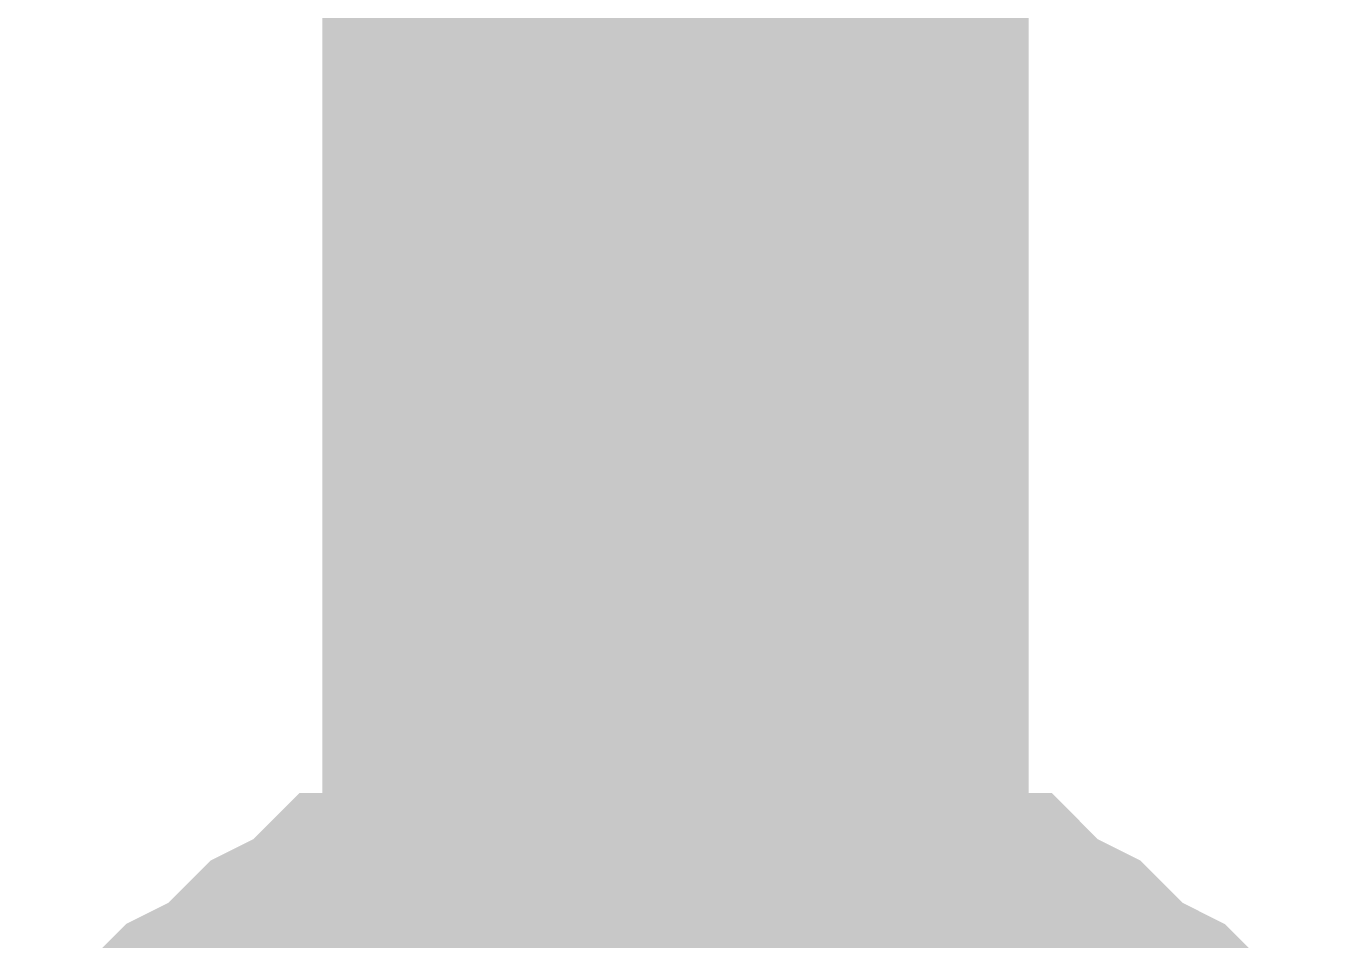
# Model space of a CAD drawing. Header units: inches. Extents: x 0 to 841, y 0 to 594.
# Drawn here: x 424.325 to 425.703, y 228.179 to 229.148 of the extents above; entities that cross this region are included whole.
import ezdxf

# ---------------------------------------------------------------- set-up
doc = ezdxf.new("R2010")
doc.units = ezdxf.units.IN
doc.layers.add('Sheet', color=255, linetype='Continuous')

msp = doc.modelspace()

# ---------------------------------------------------------------- linework, layer by layer
at = {"layer": 'Sheet'}
for points in [[(425.014, 232.4973, 0.7493, 0.7493, 0), (425.014, 227.4889, 0.7493, 0.7493, 0)], [(424.475, 228.0279, 0.2997, 0.2997, 0), (424.4975, 228.0504, 0.2997, 0.2997, 0), (424.5199, 228.0728, 0.2997, 0.2997, 0), (424.5649, 228.0953, 0.2997, 0.2997, 0), (424.5873, 228.1177, 0.2997, 0.2997, 0), (424.6098, 228.1402, 0.2997, 0.2997, 0), (424.6547, 228.1627, 0.2997, 0.2997, 0), (424.6772, 228.1851, 0.2997, 0.2997, 0), (424.7221, 228.1851, 0.2997, 0.2997, 0), (424.7445, 228.2076, 0.2997, 0.2997, 0), (424.7894, 228.2076, 0.2997, 0.2997, 0), (424.8119, 228.23, 0.2997, 0.2997, 0), (424.8568, 228.23, 0.2997, 0.2997, 0), (424.9017, 228.2525, 0.2997, 0.2997, 0), (424.9242, 228.2525, 0.2997, 0.2997, 0), (424.9691, 228.2525, 0.2997, 0.2997, 0), (425.014, 228.2525, 0.2997, 0.2997, 0)], [(424.475, 228.0279, 0.2997, 0.2997, 0), (424.4975, 228.0504, 0.2997, 0.2997, 0), (424.5199, 228.0728, 0.2997, 0.2997, 0), (424.5649, 228.0953, 0.2997, 0.2997, 0), (424.5873, 228.1177, 0.2997, 0.2997, 0), (424.6098, 228.1402, 0.2997, 0.2997, 0), (424.6547, 228.1627, 0.2997, 0.2997, 0), (424.6772, 228.1851, 0.2997, 0.2997, 0), (424.7221, 228.1851, 0.2997, 0.2997, 0), (424.7445, 228.2076, 0.2997, 0.2997, 0), (424.7894, 228.2076, 0.2997, 0.2997, 0), (424.8119, 228.23, 0.2997, 0.2997, 0), (424.8568, 228.23, 0.2997, 0.2997, 0), (424.9017, 228.2525, 0.2997, 0.2997, 0), (424.9242, 228.2525, 0.2997, 0.2997, 0), (424.9691, 228.2525, 0.2997, 0.2997, 0), (425.014, 228.2525, 0.2997, 0.2997, 0)], [(424.475, 228.0279, 0.2997, 0.2997, 0), (424.4975, 228.0504, 0.2997, 0.2997, 0), (424.5199, 228.0728, 0.2997, 0.2997, 0), (424.5649, 228.0953, 0.2997, 0.2997, 0), (424.5873, 228.1177, 0.2997, 0.2997, 0), (424.6098, 228.1402, 0.2997, 0.2997, 0), (424.6547, 228.1627, 0.2997, 0.2997, 0), (424.6772, 228.1851, 0.2997, 0.2997, 0), (424.7221, 228.1851, 0.2997, 0.2997, 0), (424.7445, 228.2076, 0.2997, 0.2997, 0), (424.7894, 228.2076, 0.2997, 0.2997, 0), (424.8119, 228.23, 0.2997, 0.2997, 0), (424.8568, 228.23, 0.2997, 0.2997, 0), (424.9017, 228.2525, 0.2997, 0.2997, 0), (424.9242, 228.2525, 0.2997, 0.2997, 0), (424.9691, 228.2525, 0.2997, 0.2997, 0), (425.014, 228.2525, 0.2997, 0.2997, 0)], [(424.475, 228.0279, 0.2997, 0.2997, 0), (424.4975, 228.0504, 0.2997, 0.2997, 0), (424.5199, 228.0728, 0.2997, 0.2997, 0), (424.5649, 228.0953, 0.2997, 0.2997, 0), (424.5873, 228.1177, 0.2997, 0.2997, 0), (424.6098, 228.1402, 0.2997, 0.2997, 0), (424.6547, 228.1627, 0.2997, 0.2997, 0), (424.6772, 228.1851, 0.2997, 0.2997, 0), (424.7221, 228.1851, 0.2997, 0.2997, 0), (424.7445, 228.2076, 0.2997, 0.2997, 0), (424.7894, 228.2076, 0.2997, 0.2997, 0), (424.8119, 228.23, 0.2997, 0.2997, 0), (424.8568, 228.23, 0.2997, 0.2997, 0), (424.9017, 228.2525, 0.2997, 0.2997, 0), (424.9242, 228.2525, 0.2997, 0.2997, 0), (424.9691, 228.2525, 0.2997, 0.2997, 0), (425.014, 228.2525, 0.2997, 0.2997, 0)], [(425.014, 228.2525, 0.2997, 0.2997, 0), (425.014, 228.2525, 0.2997, 0.2997, 0)], [(425.014, 228.2525, 0.2997, 0.2997, 0), (425.0589, 228.2525, 0.2997, 0.2997, 0), (425.1039, 228.2525, 0.2997, 0.2997, 0), (425.1263, 228.2525, 0.2997, 0.2997, 0), (425.1712, 228.23, 0.2997, 0.2997, 0), (425.2161, 228.23, 0.2997, 0.2997, 0), (425.2386, 228.2076, 0.2997, 0.2997, 0), (425.2835, 228.2076, 0.2997, 0.2997, 0), (425.306, 228.1851, 0.2997, 0.2997, 0), (425.3509, 228.1851, 0.2997, 0.2997, 0), (425.3733, 228.1627, 0.2997, 0.2997, 0), (425.4183, 228.1402, 0.2997, 0.2997, 0), (425.4407, 228.1177, 0.2997, 0.2997, 0), (425.4632, 228.0953, 0.2997, 0.2997, 0), (425.5081, 228.0728, 0.2997, 0.2997, 0), (425.5305, 228.0504, 0.2997, 0.2997, 0), (425.553, 228.0279, 0.2997, 0.2997, 0)], [(425.014, 228.2525, 0.2997, 0.2997, 0), (425.014, 228.2525, 0.2997, 0.2997, 0)], [(425.014, 228.2525, 0.2997, 0.2997, 0), (425.0589, 228.2525, 0.2997, 0.2997, 0), (425.1039, 228.2525, 0.2997, 0.2997, 0), (425.1263, 228.2525, 0.2997, 0.2997, 0), (425.1712, 228.23, 0.2997, 0.2997, 0), (425.2161, 228.23, 0.2997, 0.2997, 0), (425.2386, 228.2076, 0.2997, 0.2997, 0), (425.2835, 228.2076, 0.2997, 0.2997, 0), (425.306, 228.1851, 0.2997, 0.2997, 0), (425.3509, 228.1851, 0.2997, 0.2997, 0), (425.3733, 228.1627, 0.2997, 0.2997, 0), (425.4183, 228.1402, 0.2997, 0.2997, 0), (425.4407, 228.1177, 0.2997, 0.2997, 0), (425.4632, 228.0953, 0.2997, 0.2997, 0), (425.5081, 228.0728, 0.2997, 0.2997, 0), (425.5305, 228.0504, 0.2997, 0.2997, 0), (425.553, 228.0279, 0.2997, 0.2997, 0)], [(425.014, 228.2525, 0.2997, 0.2997, 0), (425.014, 228.2525, 0.2997, 0.2997, 0)], [(425.014, 228.2525, 0.2997, 0.2997, 0), (425.0589, 228.2525, 0.2997, 0.2997, 0), (425.1039, 228.2525, 0.2997, 0.2997, 0), (425.1263, 228.2525, 0.2997, 0.2997, 0), (425.1712, 228.23, 0.2997, 0.2997, 0), (425.2161, 228.23, 0.2997, 0.2997, 0), (425.2386, 228.2076, 0.2997, 0.2997, 0), (425.2835, 228.2076, 0.2997, 0.2997, 0), (425.306, 228.1851, 0.2997, 0.2997, 0), (425.3509, 228.1851, 0.2997, 0.2997, 0), (425.3733, 228.1627, 0.2997, 0.2997, 0), (425.4183, 228.1402, 0.2997, 0.2997, 0), (425.4407, 228.1177, 0.2997, 0.2997, 0), (425.4632, 228.0953, 0.2997, 0.2997, 0), (425.5081, 228.0728, 0.2997, 0.2997, 0), (425.5305, 228.0504, 0.2997, 0.2997, 0), (425.553, 228.0279, 0.2997, 0.2997, 0)], [(425.014, 228.2525, 0.2997, 0.2997, 0), (425.014, 228.2525, 0.2997, 0.2997, 0)], [(425.014, 228.2525, 0.2997, 0.2997, 0), (425.0589, 228.2525, 0.2997, 0.2997, 0), (425.1039, 228.2525, 0.2997, 0.2997, 0), (425.1263, 228.2525, 0.2997, 0.2997, 0), (425.1712, 228.23, 0.2997, 0.2997, 0), (425.2161, 228.23, 0.2997, 0.2997, 0), (425.2386, 228.2076, 0.2997, 0.2997, 0), (425.2835, 228.2076, 0.2997, 0.2997, 0), (425.306, 228.1851, 0.2997, 0.2997, 0), (425.3509, 228.1851, 0.2997, 0.2997, 0), (425.3733, 228.1627, 0.2997, 0.2997, 0), (425.4183, 228.1402, 0.2997, 0.2997, 0), (425.4407, 228.1177, 0.2997, 0.2997, 0), (425.4632, 228.0953, 0.2997, 0.2997, 0), (425.5081, 228.0728, 0.2997, 0.2997, 0), (425.5305, 228.0504, 0.2997, 0.2997, 0), (425.553, 228.0279, 0.2997, 0.2997, 0)], [(424.5873, 228.1177, 0.0991, 0.0991, 0), (424.6098, 228.1402, 0.0991, 0.0991, 0), (424.6547, 228.1627, 0.0991, 0.0991, 0), (424.6772, 228.1851, 0.0991, 0.0991, 0), (424.7221, 228.1851, 0.0991, 0.0991, 0), (424.7445, 228.2076, 0.0991, 0.0991, 0), (424.7894, 228.2076, 0.0991, 0.0991, 0), (424.8119, 228.23, 0.0991, 0.0991, 0), (424.8568, 228.23, 0.0991, 0.0991, 0), (424.9017, 228.2525, 0.0991, 0.0991, 0), (424.9242, 228.2525, 0.0991, 0.0991, 0), (424.9691, 228.2525, 0.0991, 0.0991, 0), (425.014, 228.2525, 0.0991, 0.0991, 0)], [(424.5873, 228.1177, 0.0991, 0.0991, 0), (424.6098, 228.1402, 0.0991, 0.0991, 0), (424.6547, 228.1627, 0.0991, 0.0991, 0), (424.6772, 228.1851, 0.0991, 0.0991, 0), (424.7221, 228.1851, 0.0991, 0.0991, 0), (424.7445, 228.2076, 0.0991, 0.0991, 0), (424.7894, 228.2076, 0.0991, 0.0991, 0), (424.8119, 228.23, 0.0991, 0.0991, 0), (424.8568, 228.23, 0.0991, 0.0991, 0), (424.9017, 228.2525, 0.0991, 0.0991, 0), (424.9242, 228.2525, 0.0991, 0.0991, 0), (424.9691, 228.2525, 0.0991, 0.0991, 0), (425.014, 228.2525, 0.0991, 0.0991, 0)], [(424.5873, 228.1177, 0.0991, 0.0991, 0), (424.6098, 228.1402, 0.0991, 0.0991, 0), (424.6547, 228.1627, 0.0991, 0.0991, 0), (424.6772, 228.1851, 0.0991, 0.0991, 0), (424.7221, 228.1851, 0.0991, 0.0991, 0), (424.7445, 228.2076, 0.0991, 0.0991, 0), (424.7894, 228.2076, 0.0991, 0.0991, 0), (424.8119, 228.23, 0.0991, 0.0991, 0), (424.8568, 228.23, 0.0991, 0.0991, 0), (424.9017, 228.2525, 0.0991, 0.0991, 0), (424.9242, 228.2525, 0.0991, 0.0991, 0), (424.9691, 228.2525, 0.0991, 0.0991, 0), (425.014, 228.2525, 0.0991, 0.0991, 0)], [(424.5873, 228.1177, 0.0991, 0.0991, 0), (424.6098, 228.1402, 0.0991, 0.0991, 0), (424.6547, 228.1627, 0.0991, 0.0991, 0), (424.6772, 228.1851, 0.0991, 0.0991, 0), (424.7221, 228.1851, 0.0991, 0.0991, 0), (424.7445, 228.2076, 0.0991, 0.0991, 0), (424.7894, 228.2076, 0.0991, 0.0991, 0), (424.8119, 228.23, 0.0991, 0.0991, 0), (424.8568, 228.23, 0.0991, 0.0991, 0), (424.9017, 228.2525, 0.0991, 0.0991, 0), (424.9242, 228.2525, 0.0991, 0.0991, 0), (424.9691, 228.2525, 0.0991, 0.0991, 0), (425.014, 228.2525, 0.0991, 0.0991, 0)], [(425.014, 228.2525, 0.0991, 0.0991, 0), (425.014, 228.2525, 0.0991, 0.0991, 0)], [(425.014, 228.2525, 0.0991, 0.0991, 0), (425.0589, 228.2525, 0.0991, 0.0991, 0), (425.1039, 228.2525, 0.0991, 0.0991, 0), (425.1263, 228.2525, 0.0991, 0.0991, 0), (425.1712, 228.23, 0.0991, 0.0991, 0), (425.2161, 228.23, 0.0991, 0.0991, 0), (425.2386, 228.2076, 0.0991, 0.0991, 0), (425.2835, 228.2076, 0.0991, 0.0991, 0), (425.306, 228.1851, 0.0991, 0.0991, 0), (425.3509, 228.1851, 0.0991, 0.0991, 0), (425.3733, 228.1627, 0.0991, 0.0991, 0), (425.4183, 228.1402, 0.0991, 0.0991, 0), (425.4407, 228.1177, 0.0991, 0.0991, 0)], [(425.014, 228.2525, 0.0991, 0.0991, 0), (425.014, 228.2525, 0.0991, 0.0991, 0)], [(425.014, 228.2525, 0.0991, 0.0991, 0), (425.0589, 228.2525, 0.0991, 0.0991, 0), (425.1039, 228.2525, 0.0991, 0.0991, 0), (425.1263, 228.2525, 0.0991, 0.0991, 0), (425.1712, 228.23, 0.0991, 0.0991, 0), (425.2161, 228.23, 0.0991, 0.0991, 0), (425.2386, 228.2076, 0.0991, 0.0991, 0), (425.2835, 228.2076, 0.0991, 0.0991, 0), (425.306, 228.1851, 0.0991, 0.0991, 0), (425.3509, 228.1851, 0.0991, 0.0991, 0), (425.3733, 228.1627, 0.0991, 0.0991, 0), (425.4183, 228.1402, 0.0991, 0.0991, 0), (425.4407, 228.1177, 0.0991, 0.0991, 0)], [(425.014, 228.2525, 0.0991, 0.0991, 0), (425.014, 228.2525, 0.0991, 0.0991, 0)], [(425.014, 228.2525, 0.0991, 0.0991, 0), (425.0589, 228.2525, 0.0991, 0.0991, 0), (425.1039, 228.2525, 0.0991, 0.0991, 0), (425.1263, 228.2525, 0.0991, 0.0991, 0), (425.1712, 228.23, 0.0991, 0.0991, 0), (425.2161, 228.23, 0.0991, 0.0991, 0), (425.2386, 228.2076, 0.0991, 0.0991, 0), (425.2835, 228.2076, 0.0991, 0.0991, 0), (425.306, 228.1851, 0.0991, 0.0991, 0), (425.3509, 228.1851, 0.0991, 0.0991, 0), (425.3733, 228.1627, 0.0991, 0.0991, 0), (425.4183, 228.1402, 0.0991, 0.0991, 0), (425.4407, 228.1177, 0.0991, 0.0991, 0)], [(425.014, 228.2525, 0.0991, 0.0991, 0), (425.014, 228.2525, 0.0991, 0.0991, 0)], [(425.014, 228.2525, 0.0991, 0.0991, 0), (425.0589, 228.2525, 0.0991, 0.0991, 0), (425.1039, 228.2525, 0.0991, 0.0991, 0), (425.1263, 228.2525, 0.0991, 0.0991, 0), (425.1712, 228.23, 0.0991, 0.0991, 0), (425.2161, 228.23, 0.0991, 0.0991, 0), (425.2386, 228.2076, 0.0991, 0.0991, 0), (425.2835, 228.2076, 0.0991, 0.0991, 0), (425.306, 228.1851, 0.0991, 0.0991, 0), (425.3509, 228.1851, 0.0991, 0.0991, 0), (425.3733, 228.1627, 0.0991, 0.0991, 0), (425.4183, 228.1402, 0.0991, 0.0991, 0), (425.4407, 228.1177, 0.0991, 0.0991, 0)]]:
    msp.add_lwpolyline(points, format="xyseb", dxfattribs=at)

doc.saveas('drawing.dxf')
